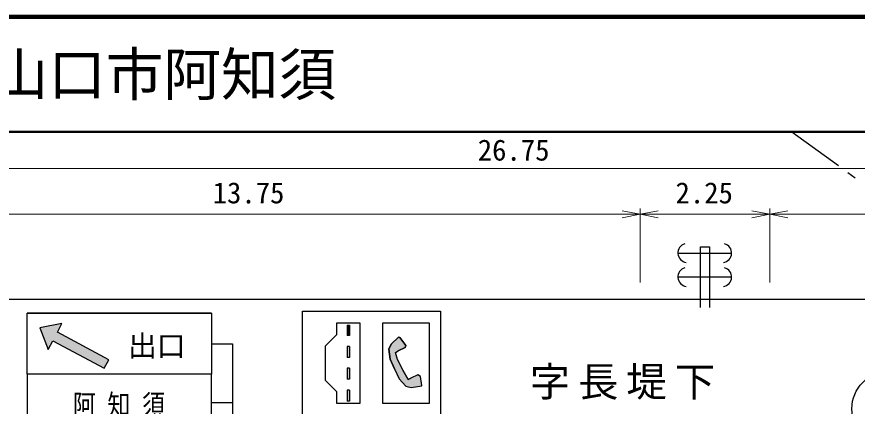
# Model space of a CAD drawing. Units: millimetres, scale not verified. Extents: x 40000 to 680000, y 20000 to 380000.
# Drawn here: x 407290 to 480296, y 346165 to 380000 of the extents above; entities that cross this region are included whole.
import ezdxf
from ezdxf.enums import TextEntityAlignment as Align

# ---------------------------------------------------------------- set-up
doc = ezdxf.new("R2010")
doc.units = ezdxf.units.MM
doc.header["$LTSCALE"] = 1000
for name, color, linetype, lineweight in [('M-BGD', 7, 'Continuous', 25), ('M-BMK-ROW', 30, 'Continuous', 25), ('M-STR-HTXT', 7, 'Continuous', 13), ('M-STR-STRC', 7, 'Continuous', 25), ('M-TTL', 2, 'Continuous', 140), ('M-TTL-LINE', 7, 'Continuous', 50)]:
    doc.layers.add(name, color=color, linetype=linetype, lineweight=lineweight)
doc.layers.add('M-BMK-HTXT', color=7, linetype='Continuous')
doc.layers.add('M-TTL-TXT', color=7, linetype='Continuous')
doc.styles.add('ＭＳ ゴシック', font='')
doc.styles.get('ＭＳ ゴシック').set_extended_font_data('MS Gothic')

msp = doc.modelspace()

# ---------------------------------------------------------------- hatches: boundary and pattern name
at = {"layer": 'M-STR-STRC'}
for points in [[(414892, 349458), (415290, 350205), (410813, 352597), (411211, 353343), (409290, 352975), (410015, 351104), (410414, 351851)], [(436201, 352309), (436201, 353209), (436001, 353209), (436001, 352309)], [(440112, 349398), (440518, 348539), (441094, 347905), (441555, 347776), (442473, 347948), (442483, 347958), (442360, 348745), (442123, 348889), (441515, 348611), (441300, 348493), (440837, 349293), (440369, 350234), (440174, 350831), (440430, 350975), (441037, 351255), (441084, 351433), (440565, 352134), (440455, 352160), (439822, 351549), (439620, 351115), (439726, 350265)], [(436201, 350409), (436201, 351359), (436001, 351359), (436001, 350409)], [(436201, 348509), (436201, 349459), (436001, 349459), (436001, 348509)], [(436201, 346609), (436201, 347559), (436001, 347559), (436001, 346609)]]:
    msp.add_hatch(color=256, dxfattribs=at).paths.add_polyline_path(points)

# ---------------------------------------------------------------- linework, layer by layer
at = {"layer": 'M-BGD'}
for p, q in [((464721, 359475), (469388, 359475)), ((464721, 357394), (469388, 357394)), ((380002, 355460), (513945, 355460))]:
    msp.add_line(p, q, dxfattribs=at)
msp.add_lwpolyline([(466689, 354737), (466689, 360015), (467476, 360015), (467476, 354737)], dxfattribs=at)
for centre, start, end in [((465545, 359475), 105.42822, 262.55361), ((468563, 359475), 277.44639, 74.57178), ((465545, 357394), 105.42822, 262.55361), ((468563, 357394), 277.44639, 74.57178)]:
    msp.add_arc(centre, 824, start, end, dxfattribs=at)
at = {"layer": 'M-BMK-ROW'}
for p, q in [((474610, 370000), (478660, 367068)), ((479470, 366481), (480118, 366012))]:
    msp.add_line(p, q, dxfattribs=at)
at = {"layer": 'M-STR-HTXT'}
for p, q in [((380195, 366815), (513945, 366815)), ((392695, 362838), (461673, 362838)), ((461445, 362838), (459882, 363150)), ((461445, 362838), (459882, 362525)), ((461445, 356924), (461445, 363338)), ((461445, 362838), (463007, 363150)), ((461445, 362838), (463007, 362525)), ((461552, 362838), (472714, 362838)), ((472695, 362838), (471132, 363150)), ((472695, 362838), (471132, 362525)), ((472695, 356924), (472695, 363338)), ((472695, 362838), (474257, 363150)), ((472695, 362838), (474257, 362525)), ((472805, 362838), (507695, 362838))]:
    msp.add_line(p, q, dxfattribs=at)
at = {"layer": 'M-STR-STRC'}
for p, q in [((424198, 354237), (408198, 354237)), ((408198, 354237), (424198, 354237)), ((432101, 354409), (444101, 354409)), ((432101, 337409), (432101, 354409)), ((444101, 354409), (444101, 337409)), ((435101, 353409), (437101, 353409)), ((435101, 352409), (435101, 353409)), ((437101, 353409), (437101, 346409)), ((439101, 353409), (443101, 353409)), ((439101, 346409), (439101, 353409)), ((443101, 353409), (443101, 346409)), ((411211, 353343), (409290, 352975)), ((409290, 352975), (410015, 351104)), ((410813, 352597), (411211, 353343)), ((436001, 353209), (436001, 352309)), ((436001, 353209), (436201, 353209)), ((436201, 353209), (436201, 352309)), ((415290, 350205), (410813, 352597)), ((434101, 351409), (435101, 352409)), ((436201, 352309), (436001, 352309)), ((439822, 351549), (440455, 352160)), ((440455, 352160), (440565, 352134)), ((440565, 352134), (441084, 351433)), ((410015, 351104), (410414, 351851)), ((410414, 351851), (414892, 349458)), ((424198, 351597), (426016, 351597)), ((426016, 351597), (426016, 343499)), ((434101, 348409), (434101, 351409)), ((436201, 351359), (436001, 351359)), ((436001, 351359), (436001, 350409)), ((436201, 351359), (436201, 350409)), ((439620, 351115), (439822, 351549)), ((441037, 351255), (440430, 350975)), ((441084, 351433), (441037, 351255)), ((439726, 350265), (439620, 351115)), ((440174, 350831), (440430, 350975)), ((440369, 350234), (440174, 350831)), ((414892, 349458), (415290, 350205)), ((436201, 350409), (436001, 350409)), ((440112, 349398), (439726, 350265)), ((440369, 350234), (440837, 349293)), ((436201, 349459), (436001, 349459)), ((436001, 349459), (436001, 348509)), ((436201, 349459), (436201, 348509)), ((440112, 349398), (440518, 348539)), ((440837, 349293), (441300, 348493)), ((408198, 348958), (408198, 343992)), ((424198, 343992), (424198, 348958)), ((435101, 347409), (434101, 348409)), ((436201, 348509), (436001, 348509)), ((440518, 348539), (441094, 347905)), ((441300, 348493), (441515, 348611)), ((442123, 348889), (441515, 348611)), ((442360, 348745), (442123, 348889)), ((442483, 347958), (442360, 348745)), ((436201, 347559), (436001, 347559)), ((436001, 347559), (436001, 346609)), ((436201, 347559), (436201, 346609)), ((441094, 347905), (441555, 347776)), ((441555, 347776), (442473, 347948)), ((442473, 347948), (442483, 347958)), ((435101, 346409), (435101, 347409)), ((424198, 346475), (426016, 346475)), ((437101, 346409), (435101, 346409)), ((436201, 346609), (436001, 346609)), ((443101, 346409), (439101, 346409))]:
    msp.add_line(p, q, dxfattribs=at)
msp.add_lwpolyline([(424198, 354237), (424198, 348958), (408198, 348958), (408198, 354237)], dxfattribs=at)
msp.add_lwpolyline([(440112, 349398), (440518, 348539), (441094, 347905), (441555, 347776), (442473, 347948), (442483, 347958), (442360, 348745), (442123, 348889), (441515, 348611), (441300, 348493), (440837, 349293), (440369, 350234), (440174, 350831), (440430, 350975), (441037, 351255), (441084, 351433), (440565, 352134), (440455, 352160), (439822, 351549), (439620, 351115), (439726, 350265)], close=True, dxfattribs=at)
msp.add_circle((483032, 345946), 3200, dxfattribs=at)
at = {"layer": 'M-TTL'}
msp.add_line((680000, 380000), (40000, 380000), dxfattribs=at)
at = {"layer": 'M-TTL-LINE'}
msp.add_line((40000, 370000), (680000, 370000), dxfattribs=at)

# ---------------------------------------------------------------- texts
at = {"layer": 'M-BMK-HTXT', "insert": (460250, 346719), "char_height": 2566, "attachment_point": 8, "style": 'ＭＳ ゴシック'}
msp.add_mtext('\\T1.2;字長堤下', dxfattribs=at)
at = {"layer": 'M-STR-HTXT', "style": 'ＭＳ ゴシック'}
for s, p in [('26.75', (450453, 366957)), ('13.75', (427420, 363238)), ('2.25', (467007, 363238))]:
    msp.add_text(s, height=1833, dxfattribs=at).set_placement(p, align=Align.BOTTOM_CENTER)
at = {"layer": 'M-STR-STRC', "style": 'ＭＳ ゴシック'}
msp.add_text('出口', height=1833, dxfattribs=at).set_placement((419455, 351405), align=Align.MIDDLE_CENTER)
at = {"layer": 'M-STR-STRC', "insert": (412160, 345147), "char_height": 1833, "attachment_point": 7, "style": 'ＭＳ ゴシック'}
msp.add_mtext('\\T1.5;\\W0.8;阿知須', dxfattribs=at)
at = {"layer": 'M-TTL-TXT', "style": 'ＭＳ ゴシック'}
msp.add_text('山口市阿知須', height=3666, dxfattribs=at).set_placement((405024, 375000), align=Align.MIDDLE_LEFT)

doc.saveas('drawing.dxf')
